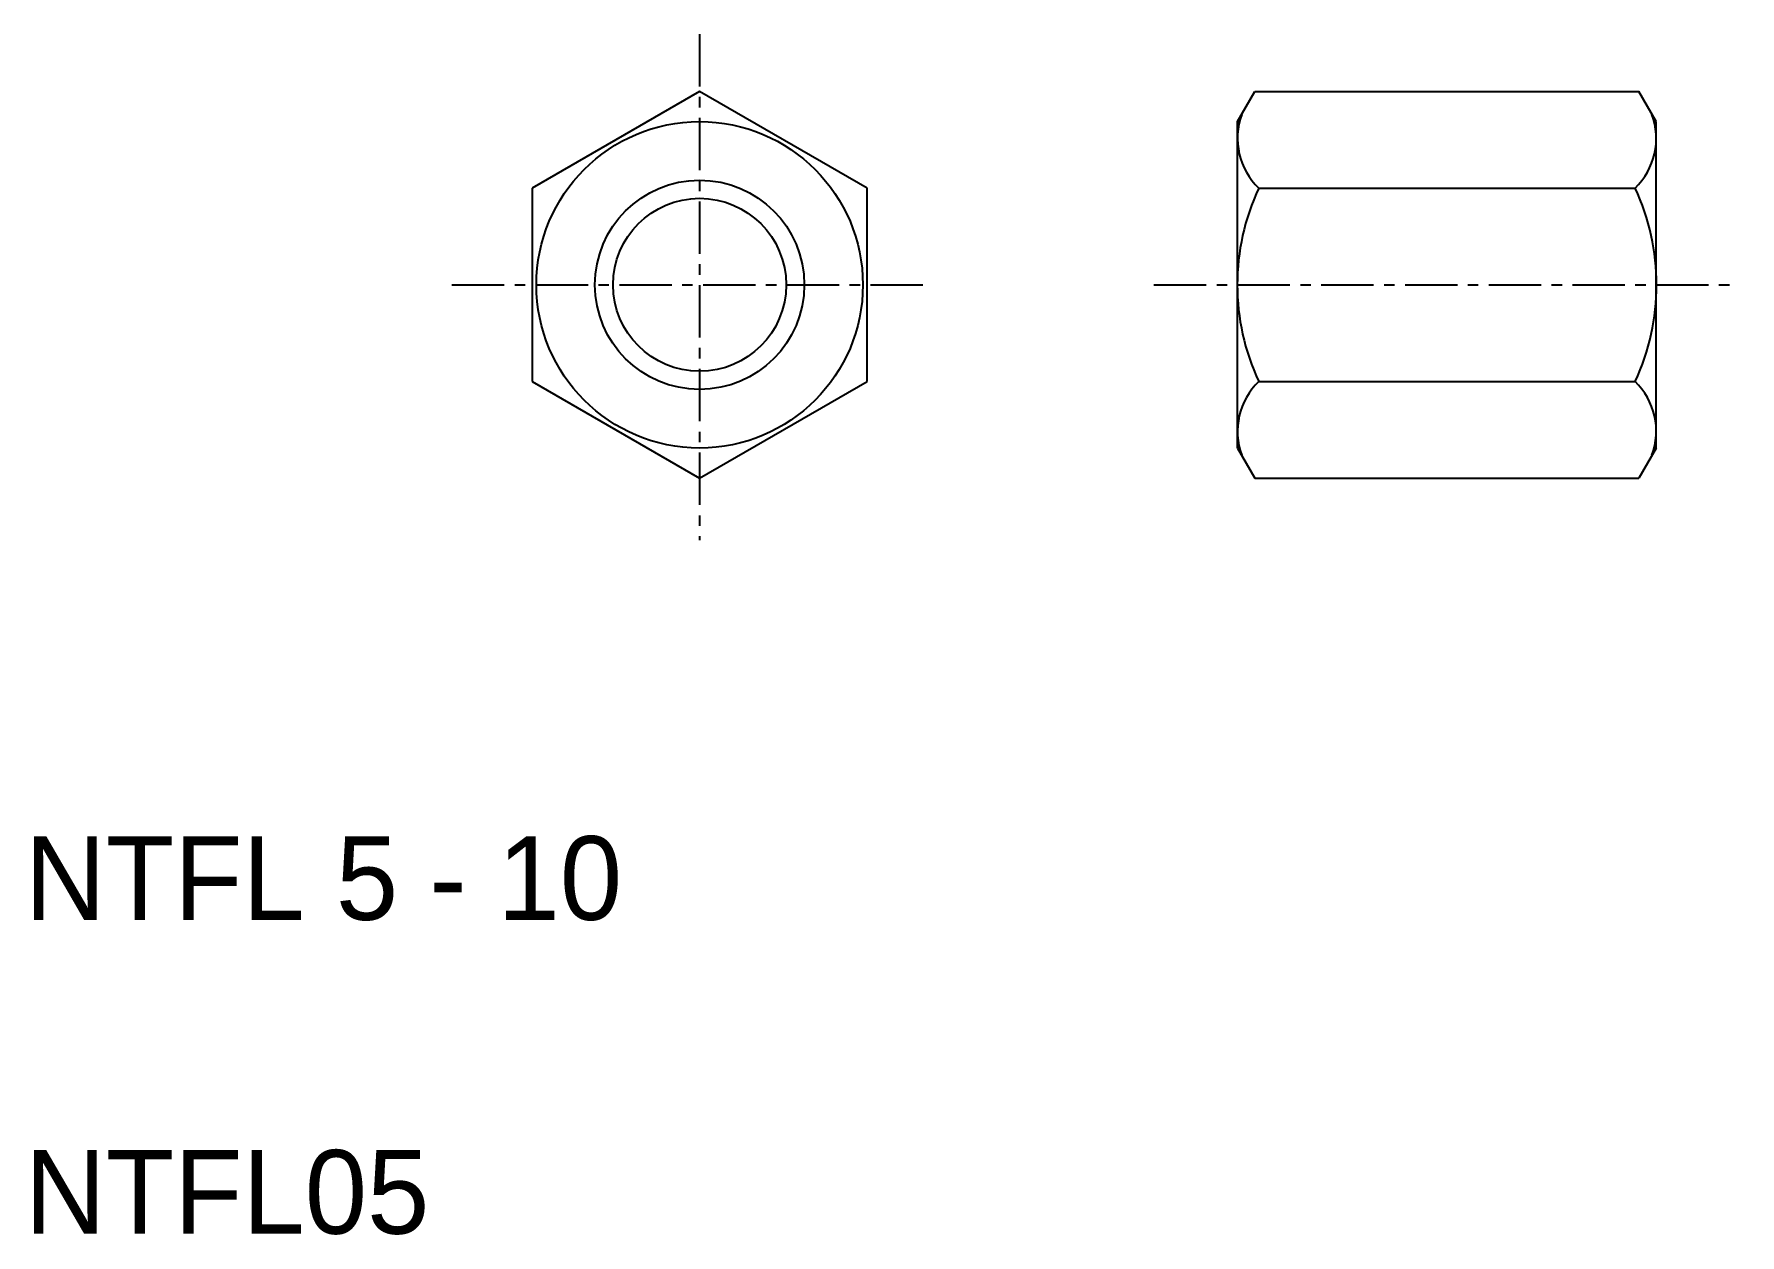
# Model space of a CAD drawing. Extents: x 54.1 to 94.9, y 14.2 to 42.9.
import ezdxf

# ---------------------------------------------------------------- set-up
doc = ezdxf.new("R2010")
doc.units = 0
doc.linetypes.add('CENTER', pattern=[2, 1.25, -0.25, 0.25, -0.25])
doc.layers.get('0').update_dxf_attribs({"linetype": 'CONTINUOUS'})
doc.layers.add('CENTER', color=1, linetype='CENTER')

msp = doc.modelspace()

# ---------------------------------------------------------------- linework, layer by layer
at = {"color": 7, "linetype": 'CONTINUOUS'}
for p, q in [((70.041, 41.533), (66.041, 39.224)), ((74.041, 39.224), (70.041, 41.533)), ((82.895, 40.814), (83.31, 41.533)), ((83.31, 41.533), (92.48, 41.533)), ((92.895, 40.814), (92.48, 41.533)), ((82.895, 33.014), (82.895, 40.814)), ((92.895, 33.014), (92.895, 40.814)), ((66.041, 39.224), (66.041, 34.605)), ((74.041, 34.605), (74.041, 39.224)), ((83.399, 39.224), (92.391, 39.224)), ((66.041, 34.605), (70.041, 32.295)), ((70.041, 32.295), (74.041, 34.605)), ((83.399, 34.605), (92.391, 34.605)), ((82.895, 33.014), (83.31, 32.295)), ((92.895, 33.014), (92.48, 32.295)), ((83.31, 32.295), (92.48, 32.295))]:
    msp.add_line(p, q, dxfattribs=at)
for radius in [3.9, 2.067]:
    msp.add_circle((70.041, 36.914), radius, dxfattribs=at)
at = {"color": 3, "linetype": 'CONTINUOUS'}
msp.add_circle((70.041, 36.914), 2.5, dxfattribs=at)
at = {"color": 7, "linetype": 'CONTINUOUS'}
for centre, radius, start, end in [((84.548, 40.415), 1.655, 159.7938, 226.0573), ((91.242, 40.415), 1.655, 313.9427, 20.2062), ((88.352, 36.914), 5.465, 155.0017, 204.9983), ((87.438, 36.914), 5.465, 335.0017, 24.9983), ((84.548, 33.413), 1.655, 133.9427, 200.2062), ((91.242, 33.413), 1.655, 339.7938, 46.0573)]:
    msp.add_arc(centre, radius, start, end, dxfattribs=at)
at = {"layer": 'CENTER', "color": 1, "linetype": 'CENTER'}
for p, q in [((70.041, 42.905), (70.041, 30.816)), ((64.125, 36.914), (75.562, 36.914)), ((80.895, 36.914), (94.895, 36.914))]:
    msp.add_line(p, q, dxfattribs=at)

# ---------------------------------------------------------------- texts
at = {"color": 7, "linetype": 'CONTINUOUS'}
for s, p in [('NTFL 5 - 10', (53.922, 21.739)), ('NTFL05', (53.922, 14.239))]:
    msp.add_text(s, height=2, dxfattribs=at).set_placement(p)

doc.saveas('drawing.dxf')
